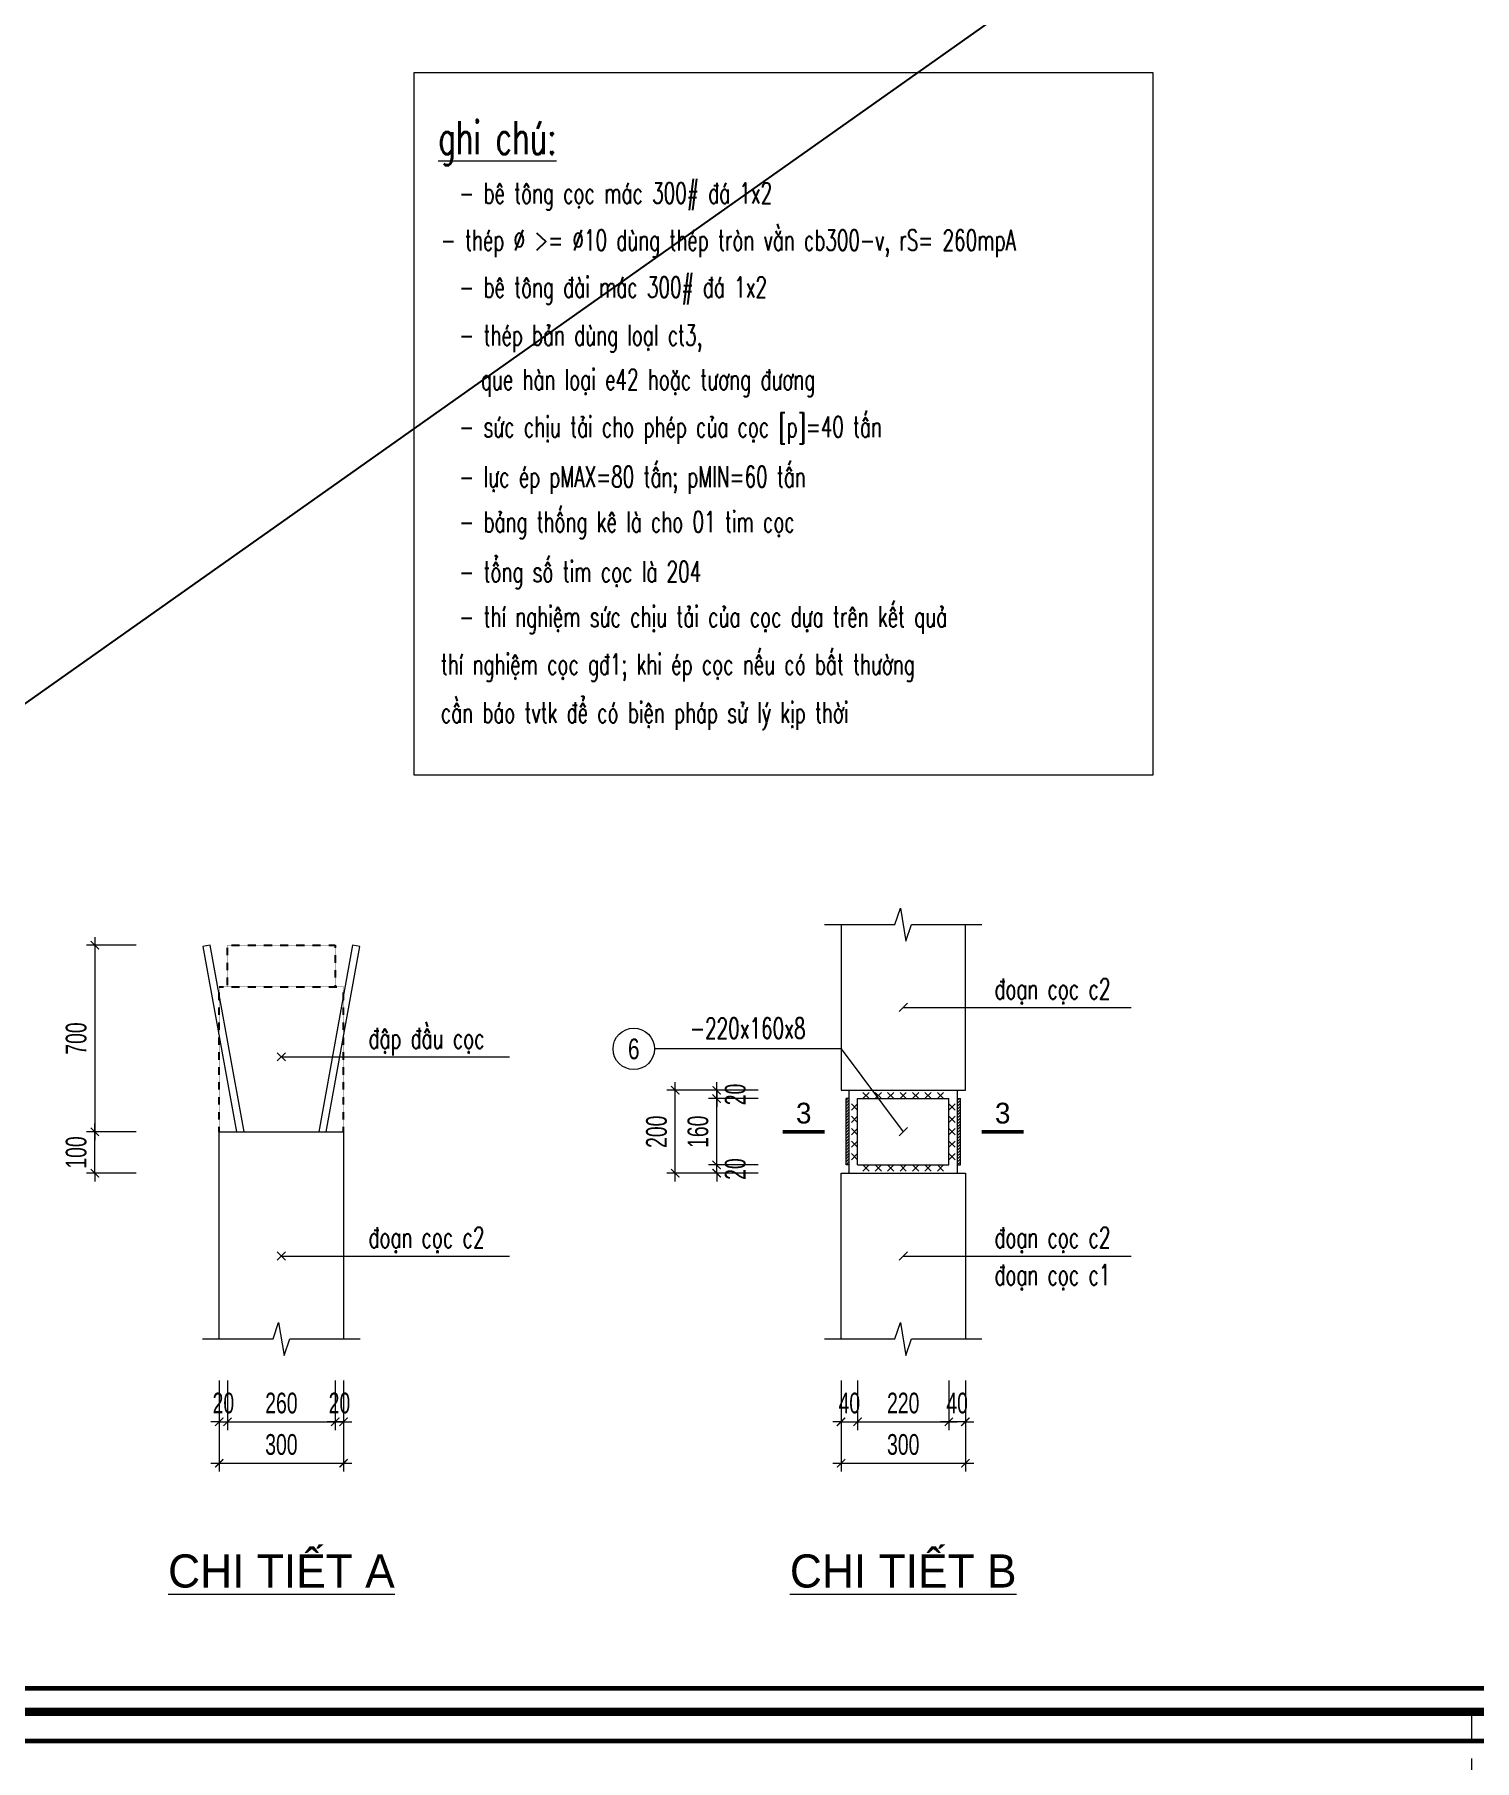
# Model space of a CAD drawing. Header units: inches. Extents: x 541671 to 837720, y 76128 to 1008472.
# Drawn here: x 608336 to 611809, y 375724 to 379889 of the extents above; entities that cross this region are included whole.
import ezdxf
from ezdxf.enums import TextEntityAlignment as Align

# ---------------------------------------------------------------- set-up
doc = ezdxf.new("R2010")
doc.units = ezdxf.units.IN
doc.header["$MEASUREMENT"] = 0
doc.header["$PDMODE"] = 32
doc.header["$PDSIZE"] = -1
doc.linetypes.add('HIDDEN', pattern=[0.375, 0.25, -0.125])
doc.layers.get('0').update_dxf_attribs({"lineweight": 18})
for name, color, linetype, lineweight in [('Hien', 4, 'Continuous', 20), ('KICHTHUOC', 4, 'Continuous', 18), ('LC MANH DUT', 35, 'HIDDEN', 5), ('LC Net thay', 7, 'Continuous', 25), ('LC Text1', 3, 'Continuous', 20), ('ThepDocHien', 3, 'Continuous', 50), ('ToVatLieu', 8, 'Continuous', 9), ('VatLieu', 8, 'Continuous', 9)]:
    doc.layers.add(name, color=color, linetype=linetype, lineweight=lineweight)
doc.layers.add('KCS_Plotter', color=11, linetype='Continuous', plot=False)
doc.layers.add('Khuat', color=6, linetype='HIDDEN')
doc.layers.add('Khungten_LCDI', color=7, linetype='Continuous')
doc.styles.add('Khungten', font='VHAVAN_2.TTF', dxfattribs={"width": 0.8, "height": 5000})
doc.styles.add('ROMANS', font='vncc-rms.shx', dxfattribs={"width": 0.7, "bigfont": 'romancvn.shx'})
doc.styles.add('style2', font='romans.shx', dxfattribs={"width": 0.65, "bigfont": 'vns.shx'})
doc.styles.add('style3', font='vnsimli.shx', dxfattribs={"width": 0.65})
doc.styles.add('Title', font='VHAVAN_2.TTF', dxfattribs={"width": 0.8})
doc.styles.add('VNAVANTH', font='VHAVANB_2.TTF', dxfattribs={"width": 0.6})
doc.dimstyles.new('dim50', dxfattribs={"dimscale": 20, "dimtxt": 2.5, "dimasz": 1, "dimexe": 1, "dimexo": 0, "dimgap": 1, "dimtad": 1, "dimdec": 0, "dimzin": 12, "dimdsep": 46, "dimtxsty": 'ROMANS', "dimblk": 'ARCHTICK', "dimcen": 0, "dimdle": 1, "dimclrd": 1, "dimclre": 1, "dimclrt": 7, "dimadec": 0, "dimazin": 0, "dimtfac": 4e-06, "dimtdec": 0, "dimtix": 1, "dimtmove": 2, "dimatfit": 3, "dimldrblk": 'ARCHTICK', "dimfxl": 1, "dimtolj": 1, "dimtzin": 0, "dimarcsym": 0})

# ---------------------------------------------------------------- blocks, each defined once
blk = doc.blocks.new('lcdi fix')
at = {"layer": 'Defpoints', "lineweight": 0}
blk.add_lwpolyline([(-1200, -14850), (-1200, 14850), (40800, 14850), (40800, -14850)], close=True, dxfattribs=at)
at = {"layer": 'Khungten_LCDI', "color": 5, "lineweight": 60}
blk.add_lwpolyline([(0, -14650), (0, 14650), (40600, 14650), (40600, -14650)], close=True, dxfattribs=at)
at = {"color": 7, "style": 'Khungten', "width": 0.8}
for tag, p in [('REVISION', (39499, -10746)), ('NGAYHT', (39546, -11609))]:
    blk.add_attdef(tag, text='', height=200, dxfattribs=at).set_placement(p, align=Align.CENTER)
at = {"layer": 'LC Text1', "style": 'Title', "width": 1.824646}
for tag, p, p2 in [('TENBANVE1', (36913, -8886), (40339, -8886)), ('TENBANVE2', (36913, -9562), (40339, -9562))]:
    blk.add_attdef(tag, text='', height=250, dxfattribs=at).set_placement(p, p2, align=Align.FIT)
at = {"layer": 'LC Text1', "style": 'Title', "width": 0.7}
blk.add_attdef('SOBANVE', text='', height=250, dxfattribs=at).set_placement((39562, -13896), align=Align.CENTER)
blk = doc.blocks.new('_ArchTick')
at = {"color": 0, "linetype": 'ByBlock', "const_width": 0.15}
blk.add_lwpolyline([(-0.5, -0.5), (0.5, 0.5)], dxfattribs=at)
blk = doc.blocks.new('*D706')
at = {"layer": 'Defpoints', "color": 0, "transparency": 16777216}
for p in [(5240, 800), (5460, 800), (5460, 700)]:
    blk.add_point(p, dxfattribs=at)
at = {"layer": 'KICHTHUOC', "color": 1, "lineweight": -2, "transparency": 16777216}
for p, q in [((5240, 800), (5240, 680)), ((5460, 800), (5460, 680)), ((5220, 700), (5480, 700))]:
    blk.add_line(p, q, dxfattribs=at)
at = {"layer": 'KICHTHUOC', "color": 1, "lineweight": -2, "transparency": 16777216, "xscale": 20, "yscale": 20, "zscale": 20, "rotation": 180}
blk.add_blockref('_ArchTick', (5240, 700), dxfattribs=at)
at = {"layer": 'KICHTHUOC', "color": 1, "lineweight": -2, "transparency": 16777216, "xscale": 20, "yscale": 20, "zscale": 20}
blk.add_blockref('_ArchTick', (5460, 700), dxfattribs=at)
at = {"layer": 'KICHTHUOC', "color": 7, "transparency": 16777216, "insert": (5350, 745), "char_height": 50, "attachment_point": 5, "style": 'ROMANS'}
blk.add_mtext('\\A1;220', dxfattribs=at)
blk = doc.blocks.new('*D707')
at = {"layer": 'Defpoints', "color": 0, "transparency": 16777216}
for p in [(5200, 800), (5240, 800), (5240, 700)]:
    blk.add_point(p, dxfattribs=at)
at = {"layer": 'KICHTHUOC', "color": 1, "lineweight": -2, "transparency": 16777216}
for p, q in [((5200, 800), (5200, 680)), ((5240, 800), (5240, 680)), ((5200, 700), (5180, 700)), ((5200, 700), (5240, 700)), ((5240, 700), (5260, 700))]:
    blk.add_line(p, q, dxfattribs=at)
at = {"layer": 'KICHTHUOC', "color": 1, "lineweight": -2, "transparency": 16777216, "xscale": 20, "yscale": 20, "zscale": 20}
blk.add_blockref('_ArchTick', (5200, 700), dxfattribs=at)
at = {"layer": 'KICHTHUOC', "color": 1, "lineweight": -2, "transparency": 16777216, "xscale": 20, "yscale": 20, "zscale": 20, "rotation": 180}
blk.add_blockref('_ArchTick', (5240, 700), dxfattribs=at)
at = {"layer": 'KICHTHUOC', "color": 7, "transparency": 16777216, "insert": (5220, 745), "char_height": 50, "attachment_point": 5, "style": 'ROMANS'}
blk.add_mtext('\\A1;40', dxfattribs=at)
blk = doc.blocks.new('*D708')
at = {"layer": 'Defpoints', "color": 0, "transparency": 16777216}
for p in [(5200, 700), (5500, 700), (5500, 600)]:
    blk.add_point(p, dxfattribs=at)
at = {"layer": 'KICHTHUOC', "color": 1, "lineweight": -2, "transparency": 16777216}
for p, q in [((5200, 700), (5200, 580)), ((5500, 700), (5500, 580)), ((5180, 600), (5520, 600))]:
    blk.add_line(p, q, dxfattribs=at)
at = {"layer": 'KICHTHUOC', "color": 1, "lineweight": -2, "transparency": 16777216, "xscale": 20, "yscale": 20, "zscale": 20, "rotation": 180}
blk.add_blockref('_ArchTick', (5200, 600), dxfattribs=at)
at = {"layer": 'KICHTHUOC', "color": 1, "lineweight": -2, "transparency": 16777216, "xscale": 20, "yscale": 20, "zscale": 20}
blk.add_blockref('_ArchTick', (5500, 600), dxfattribs=at)
at = {"layer": 'KICHTHUOC', "color": 7, "transparency": 16777216, "insert": (5350, 645), "char_height": 50, "attachment_point": 5, "style": 'ROMANS'}
blk.add_mtext('\\A1;300', dxfattribs=at)
blk = doc.blocks.new('*D709')
at = {"layer": 'Defpoints', "color": 0, "transparency": 16777216}
for p in [(5460, 800), (5500, 800), (5460, 700)]:
    blk.add_point(p, dxfattribs=at)
at = {"layer": 'KICHTHUOC', "color": 1, "lineweight": -2, "transparency": 16777216}
for p, q in [((5460, 800), (5460, 680)), ((5500, 800), (5500, 680)), ((5460, 700), (5440, 700)), ((5500, 700), (5460, 700)), ((5500, 700), (5520, 700))]:
    blk.add_line(p, q, dxfattribs=at)
at = {"layer": 'KICHTHUOC', "color": 1, "lineweight": -2, "transparency": 16777216, "xscale": 20, "yscale": 20, "zscale": 20}
blk.add_blockref('_ArchTick', (5460, 700), dxfattribs=at)
at = {"layer": 'KICHTHUOC', "color": 1, "lineweight": -2, "transparency": 16777216, "xscale": 20, "yscale": 20, "zscale": 20, "rotation": 180}
blk.add_blockref('_ArchTick', (5500, 700), dxfattribs=at)
at = {"layer": 'KICHTHUOC', "color": 7, "transparency": 16777216, "insert": (5480, 745), "char_height": 50, "attachment_point": 5, "style": 'ROMANS'}
blk.add_mtext('\\A1;40', dxfattribs=at)
blk = doc.blocks.new('*D710')
at = {"layer": 'Defpoints', "color": 0, "transparency": 16777216}
for p in [(4800, 1500), (4900, 1500), (4900, 1300)]:
    blk.add_point(p, dxfattribs=at)
at = {"layer": 'KICHTHUOC', "color": 1, "lineweight": -2, "transparency": 16777216}
for p, q in [((4900, 1500), (4780, 1500)), ((4800, 1280), (4800, 1520)), ((4900, 1300), (4780, 1300))]:
    blk.add_line(p, q, dxfattribs=at)
at = {"layer": 'KICHTHUOC', "color": 1, "lineweight": -2, "transparency": 16777216, "xscale": 20, "yscale": 20, "zscale": 20}
for p, rotation in [((4800, 1500), 90), ((4800, 1300), 270)]:
    blk.add_blockref('_ArchTick', p, dxfattribs=dict(at, rotation=rotation))
at = {"layer": 'KICHTHUOC', "color": 7, "transparency": 16777216, "insert": (4755, 1400), "char_height": 50, "attachment_point": 5, "rotation": 90, "style": 'ROMANS'}
blk.add_mtext('\\A1;200', dxfattribs=at)
blk = doc.blocks.new('*D711')
at = {"layer": 'Defpoints', "color": 0, "transparency": 16777216}
for p in [(4900, 1320), (5000, 1320), (5000, 1300)]:
    blk.add_point(p, dxfattribs=at)
at = {"layer": 'KICHTHUOC', "color": 1, "lineweight": -2, "transparency": 16777216}
for p, q in [((4900, 1320), (4900, 1340)), ((5000, 1320), (4880, 1320)), ((5000, 1300), (4880, 1300)), ((4900, 1300), (4900, 1320)), ((4900, 1300), (4900, 1280))]:
    blk.add_line(p, q, dxfattribs=at)
at = {"layer": 'KICHTHUOC', "color": 1, "lineweight": -2, "transparency": 16777216, "xscale": 20, "yscale": 20, "zscale": 20}
for p, rotation in [((4900, 1320), 270), ((4900, 1300), 90)]:
    blk.add_blockref('_ArchTick', p, dxfattribs=dict(at, rotation=rotation))
at = {"layer": 'KICHTHUOC', "color": 7, "transparency": 16777216, "insert": (4945, 1310), "char_height": 50, "attachment_point": 5, "rotation": 90, "style": 'ROMANS'}
blk.add_mtext('\\A1;20', dxfattribs=at)
blk = doc.blocks.new('*D719')
at = {"layer": 'Defpoints', "color": 0, "transparency": 16777216}
for p in [(5000, 1500), (4900, 1480), (5000, 1480)]:
    blk.add_point(p, dxfattribs=at)
at = {"layer": 'KICHTHUOC', "color": 1, "lineweight": -2, "transparency": 16777216}
for p, q in [((5000, 1500), (4880, 1500)), ((4900, 1500), (4900, 1520)), ((4900, 1500), (4900, 1480)), ((5000, 1480), (4880, 1480)), ((4900, 1480), (4900, 1460))]:
    blk.add_line(p, q, dxfattribs=at)
at = {"layer": 'KICHTHUOC', "color": 1, "lineweight": -2, "transparency": 16777216, "xscale": 20, "yscale": 20, "zscale": 20}
for p, rotation in [((4900, 1500), 270), ((4900, 1480), 90)]:
    blk.add_blockref('_ArchTick', p, dxfattribs=dict(at, rotation=rotation))
at = {"layer": 'KICHTHUOC', "color": 7, "transparency": 16777216, "insert": (4945, 1490), "char_height": 50, "attachment_point": 5, "rotation": 90, "style": 'ROMANS'}
blk.add_mtext('\\A1;20', dxfattribs=at)
blk = doc.blocks.new('*D720')
at = {"layer": 'Defpoints', "color": 0, "transparency": 16777216}
for p in [(4900, 1480), (5000, 1480), (5000, 1320)]:
    blk.add_point(p, dxfattribs=at)
at = {"layer": 'KICHTHUOC', "color": 1, "lineweight": -2, "transparency": 16777216}
for p, q in [((4900, 1300), (4900, 1500)), ((5000, 1480), (4880, 1480)), ((5000, 1320), (4880, 1320))]:
    blk.add_line(p, q, dxfattribs=at)
at = {"layer": 'KICHTHUOC', "color": 1, "lineweight": -2, "transparency": 16777216, "xscale": 20, "yscale": 20, "zscale": 20}
for p, rotation in [((4900, 1480), 90), ((4900, 1320), 270)]:
    blk.add_blockref('_ArchTick', p, dxfattribs=dict(at, rotation=rotation))
at = {"layer": 'KICHTHUOC', "color": 7, "transparency": 16777216, "insert": (4855, 1400), "char_height": 50, "attachment_point": 5, "rotation": 90, "style": 'ROMANS'}
blk.add_mtext('\\A1;160', dxfattribs=at)
blk = doc.blocks.new('_Oblique')
at = {"color": 0, "linetype": 'ByBlock', "lineweight": -2}
blk.add_line((-0.5, -0.5), (0.5, 0.5), dxfattribs=at)
blk = doc.blocks.new('*D754')
at = {"layer": 'Defpoints', "color": 0, "transparency": 16777216}
for p in [(3720, 800), (3980, 800), (3980, 700)]:
    blk.add_point(p, dxfattribs=at)
at = {"layer": 'KICHTHUOC', "color": 1, "lineweight": -2, "transparency": 16777216}
for p, q in [((3720, 800), (3720, 680)), ((3980, 800), (3980, 680)), ((3700, 700), (4000, 700))]:
    blk.add_line(p, q, dxfattribs=at)
at = {"layer": 'KICHTHUOC', "color": 1, "lineweight": -2, "transparency": 16777216, "xscale": 20, "yscale": 20, "zscale": 20, "rotation": 180}
blk.add_blockref('_ArchTick', (3720, 700), dxfattribs=at)
at = {"layer": 'KICHTHUOC', "color": 1, "lineweight": -2, "transparency": 16777216, "xscale": 20, "yscale": 20, "zscale": 20}
blk.add_blockref('_ArchTick', (3980, 700), dxfattribs=at)
at = {"layer": 'KICHTHUOC', "color": 7, "transparency": 16777216, "insert": (3850, 745), "char_height": 50, "attachment_point": 5, "style": 'ROMANS'}
blk.add_mtext('\\A1;260', dxfattribs=at)
blk = doc.blocks.new('*D755')
at = {"layer": 'Defpoints', "color": 0, "transparency": 16777216}
for p in [(3700, 800), (3720, 800), (3720, 700)]:
    blk.add_point(p, dxfattribs=at)
at = {"layer": 'KICHTHUOC', "color": 1, "lineweight": -2, "transparency": 16777216}
for p, q in [((3700, 800), (3700, 680)), ((3720, 800), (3720, 680)), ((3700, 700), (3680, 700)), ((3700, 700), (3720, 700)), ((3720, 700), (3740, 700))]:
    blk.add_line(p, q, dxfattribs=at)
at = {"layer": 'KICHTHUOC', "color": 1, "lineweight": -2, "transparency": 16777216, "xscale": 20, "yscale": 20, "zscale": 20}
blk.add_blockref('_ArchTick', (3700, 700), dxfattribs=at)
at = {"layer": 'KICHTHUOC', "color": 1, "lineweight": -2, "transparency": 16777216, "xscale": 20, "yscale": 20, "zscale": 20, "rotation": 180}
blk.add_blockref('_ArchTick', (3720, 700), dxfattribs=at)
at = {"layer": 'KICHTHUOC', "color": 7, "transparency": 16777216, "insert": (3710, 745), "char_height": 50, "attachment_point": 5, "style": 'ROMANS'}
blk.add_mtext('\\A1;20', dxfattribs=at)
blk = doc.blocks.new('*D756')
at = {"layer": 'Defpoints', "color": 0, "transparency": 16777216}
for p in [(3700, 700), (4000, 700), (4000, 600)]:
    blk.add_point(p, dxfattribs=at)
at = {"layer": 'KICHTHUOC', "color": 1, "lineweight": -2, "transparency": 16777216}
for p, q in [((3700, 700), (3700, 580)), ((4000, 700), (4000, 580)), ((3680, 600), (4020, 600))]:
    blk.add_line(p, q, dxfattribs=at)
at = {"layer": 'KICHTHUOC', "color": 1, "lineweight": -2, "transparency": 16777216, "xscale": 20, "yscale": 20, "zscale": 20, "rotation": 180}
blk.add_blockref('_ArchTick', (3700, 600), dxfattribs=at)
at = {"layer": 'KICHTHUOC', "color": 1, "lineweight": -2, "transparency": 16777216, "xscale": 20, "yscale": 20, "zscale": 20}
blk.add_blockref('_ArchTick', (4000, 600), dxfattribs=at)
at = {"layer": 'KICHTHUOC', "color": 7, "transparency": 16777216, "insert": (3850, 645), "char_height": 50, "attachment_point": 5, "style": 'ROMANS'}
blk.add_mtext('\\A1;300', dxfattribs=at)
blk = doc.blocks.new('*D757')
at = {"layer": 'Defpoints', "color": 0, "transparency": 16777216}
for p in [(3980, 800), (4000, 800), (3980, 700)]:
    blk.add_point(p, dxfattribs=at)
at = {"layer": 'KICHTHUOC', "color": 1, "lineweight": -2, "transparency": 16777216}
for p, q in [((3980, 800), (3980, 680)), ((4000, 800), (4000, 680)), ((3980, 700), (3960, 700)), ((4000, 700), (3980, 700)), ((4000, 700), (4020, 700))]:
    blk.add_line(p, q, dxfattribs=at)
at = {"layer": 'KICHTHUOC', "color": 1, "lineweight": -2, "transparency": 16777216, "xscale": 20, "yscale": 20, "zscale": 20}
blk.add_blockref('_ArchTick', (3980, 700), dxfattribs=at)
at = {"layer": 'KICHTHUOC', "color": 1, "lineweight": -2, "transparency": 16777216, "xscale": 20, "yscale": 20, "zscale": 20, "rotation": 180}
blk.add_blockref('_ArchTick', (4000, 700), dxfattribs=at)
at = {"layer": 'KICHTHUOC', "color": 7, "transparency": 16777216, "insert": (3990, 745), "char_height": 50, "attachment_point": 5, "style": 'ROMANS'}
blk.add_mtext('\\A1;20', dxfattribs=at)
blk = doc.blocks.new('*D681')
at = {"layer": 'Defpoints', "color": 0, "transparency": 16777216}
for p in [(3500, 1850), (3400, 1400), (3500, 1400)]:
    blk.add_point(p, dxfattribs=at)
at = {"layer": 'KICHTHUOC', "color": 1, "lineweight": -2, "transparency": 16777216}
for p, q in [((3500, 1850), (3380, 1850)), ((3400, 1870), (3400, 1380)), ((3500, 1400), (3380, 1400))]:
    blk.add_line(p, q, dxfattribs=at)
at = {"layer": 'KICHTHUOC', "color": 1, "lineweight": -2, "transparency": 16777216, "xscale": 20, "yscale": 20, "zscale": 20}
for p, rotation in [((3400, 1850), 90), ((3400, 1400), 270)]:
    blk.add_blockref('_ArchTick', p, dxfattribs=dict(at, rotation=rotation))
at = {"layer": 'KICHTHUOC', "color": 7, "transparency": 16777216, "insert": (3355, 1625), "char_height": 50, "attachment_point": 5, "rotation": 90, "style": 'ROMANS'}
blk.add_mtext('\\A1;700', dxfattribs=at)
blk = doc.blocks.new('*D682')
at = {"layer": 'Defpoints', "color": 0, "transparency": 16777216}
for p in [(3400, 1400), (3500, 1400), (3500, 1300)]:
    blk.add_point(p, dxfattribs=at)
at = {"layer": 'KICHTHUOC', "color": 1, "lineweight": -2, "transparency": 16777216}
for p, q in [((3400, 1400), (3400, 1420)), ((3500, 1400), (3380, 1400)), ((3400, 1300), (3400, 1400)), ((3500, 1300), (3380, 1300)), ((3400, 1300), (3400, 1280))]:
    blk.add_line(p, q, dxfattribs=at)
at = {"layer": 'KICHTHUOC', "color": 1, "lineweight": -2, "transparency": 16777216, "xscale": 20, "yscale": 20, "zscale": 20}
for p, rotation in [((3400, 1400), 270), ((3400, 1300), 90)]:
    blk.add_blockref('_ArchTick', p, dxfattribs=dict(at, rotation=rotation))
at = {"layer": 'KICHTHUOC', "color": 7, "transparency": 16777216, "insert": (3355, 1350), "char_height": 50, "attachment_point": 5, "rotation": 90, "style": 'ROMANS'}
blk.add_mtext('\\A1;100', dxfattribs=at)
blk = doc.blocks.new('000000000000000000000000')
at = {"layer": 'VatLieu'}
h = blk.add_hatch(dxfattribs=at)
h.set_pattern_fill('ANSI31', color=256, scale=40, style=0)
h.set_pattern_definition([(45, (-133335, -47300), (-3.5355339, 3.5355339), [])])
h.paths.add_polyline_path([(5220, 1480), (5212, 1480), (5212, 1320), (5220, 1320)])
h.paths.add_polyline_path([(5488, 1480), (5480, 1480), (5480, 1320), (5488, 1320)])
at = {"layer": 'Hien'}
for p, q in [((5200, 1900), (5200, 1500)), ((5500, 1500), (5500, 1900)), ((3678.24, 1850), (3660.53, 1846.78)), ((3660.53, 1846.78), (3741.76, 1400)), ((3760.06, 1400), (3678.24, 1850)), ((4021.76, 1850), (3939.94, 1400)), ((3958.24, 1400), (4039.47, 1846.78)), ((4039.47, 1846.78), (4021.76, 1850)), ((5200, 1500), (5500, 1500)), ((5220, 1300), (5220, 1500)), ((5480, 1500), (5480, 1300)), ((5212, 1320), (5212, 1480)), ((5220, 1480), (5212, 1480)), ((5240, 1452.5), (5225, 1467.5)), ((5240, 1467.5), (5225, 1452.5)), ((5240, 1480), (5460, 1480)), ((5240, 1320), (5240, 1480)), ((5267.5, 1480), (5252.5, 1495)), ((5252.5, 1480), (5267.5, 1495)), ((5297.5, 1480), (5282.5, 1495)), ((5282.5, 1480), (5297.5, 1495)), ((5327.5, 1480), (5312.5, 1495)), ((5312.5, 1480), (5327.5, 1495)), ((5342.5, 1480), (5357.5, 1495)), ((5357.5, 1480), (5342.5, 1495)), ((5372.5, 1480), (5387.5, 1495)), ((5387.5, 1480), (5372.5, 1495)), ((5402.5, 1480), (5417.5, 1495)), ((5417.5, 1480), (5402.5, 1495)), ((5432.5, 1480), (5447.5, 1495)), ((5447.5, 1480), (5432.5, 1495)), ((5460, 1320), (5460, 1480)), ((5460, 1452.5), (5475, 1467.5)), ((5460, 1467.5), (5475, 1452.5)), ((5480, 1480), (5488, 1480)), ((5488, 1320), (5488, 1480)), ((5240, 1422.5), (5225, 1437.5)), ((5240, 1437.5), (5225, 1422.5)), ((5460, 1422.5), (5475, 1437.5)), ((5460, 1437.5), (5475, 1422.5)), ((3700, 900), (3700, 1400)), ((3700, 1400), (4000, 1400)), ((4000, 1400), (4000, 900)), ((5240, 1392.5), (5225, 1407.5)), ((5240, 1407.5), (5225, 1392.5)), ((5240, 1362.5), (5225, 1377.5)), ((5240, 1377.5), (5225, 1362.5)), ((5460, 1392.5), (5475, 1407.5)), ((5460, 1407.5), (5475, 1392.5)), ((5460, 1362.5), (5475, 1377.5)), ((5460, 1377.5), (5475, 1362.5)), ((5240, 1332.5), (5225, 1347.5)), ((5240, 1347.5), (5225, 1332.5)), ((5460, 1332.5), (5475, 1347.5)), ((5460, 1347.5), (5475, 1332.5)), ((5200, 900), (5200, 1300)), ((5200, 1300), (5500, 1300)), ((5220, 1320), (5212, 1320)), ((5240, 1320), (5460, 1320)), ((5267.5, 1320), (5252.5, 1305)), ((5252.5, 1320), (5267.5, 1305)), ((5297.5, 1320), (5282.5, 1305)), ((5282.5, 1320), (5297.5, 1305)), ((5327.5, 1320), (5312.5, 1305)), ((5312.5, 1320), (5327.5, 1305)), ((5342.5, 1320), (5357.5, 1305)), ((5357.5, 1320), (5342.5, 1305)), ((5372.5, 1320), (5387.5, 1305)), ((5387.5, 1320), (5372.5, 1305)), ((5402.5, 1320), (5417.5, 1305)), ((5417.5, 1320), (5402.5, 1305)), ((5432.5, 1320), (5447.5, 1305)), ((5447.5, 1320), (5432.5, 1305)), ((5480, 1320), (5488, 1320)), ((5500, 1300), (5500, 900))]:
    blk.add_line(p, q, dxfattribs=at)
for points in [[(5160, 1900), (5330, 1900), (5343.33, 1940), (5356.67, 1860), (5370, 1900), (5540, 1900)], [(3660, 900), (3830, 900), (3843.33, 940), (3856.67, 860), (3870, 900), (4040, 900)], [(5160, 900), (5330, 900), (5343.33, 940), (5356.67, 860), (5370, 900), (5540, 900)]]:
    blk.add_lwpolyline(points, dxfattribs=at)
at = {"layer": 'Khuat', "ltscale": 0.25}
for p, q in [((3720, 1750), (3720, 1850)), ((3720, 1850), (3980, 1850)), ((3980, 1850), (3980, 1750)), ((3700, 1750), (4000, 1750)), ((3700, 1400), (3700, 1750)), ((4000, 1400), (4000, 1750))]:
    blk.add_line(p, q, dxfattribs=at)
at = {"layer": 'KICHTHUOC'}
for p, q in [((5350, 1700), (5900, 1700)), ((5200, 1600), (4750, 1600)), ((5200, 1600), (5350, 1400)), ((3850, 1580.8), (4400, 1580.8)), ((3850, 1100), (4400, 1100)), ((5350, 1100), (5900, 1100))]:
    blk.add_line(p, q, dxfattribs=at)
blk.add_circle((4700, 1600), 50, dxfattribs=at)
at = {"layer": 'ThepDocHien'}
for p, q in [((5060, 1400), (5160, 1400)), ((5640, 1400), (5540, 1400))]:
    blk.add_line(p, q, dxfattribs=at)
at = {"layer": 'ToVatLieu'}
blk.add_lwpolyline([(4170.33, 3956.57), (5952.01, 3956.57), (5952.01, 2260.68), (4170.33, 2260.68)], close=True, dxfattribs=at)
at = {"layer": 'VatLieu', "const_width": 19.6}
blk.add_lwpolyline([(-209.36, 0), (11550.64, 0), (11550.64, 8316), (-209.36, 8316)], close=True, dxfattribs=at)
at = {"layer": 'KICHTHUOC', "yscale": 20, "zscale": 20}
for p, xscale in [((5350, 1700), 20), ((3850, 1580.8), 20), ((3850, 1580.8), -20), ((5350, 1400), 20), ((3850, 1100), 20), ((3850, 1100), -20), ((5350, 1100), 20)]:
    blk.add_blockref('_Oblique', p, dxfattribs=dict(at, xscale=xscale))
at = {"color": 0, "style": 'style3', "width": 0.65}
for s, height, p in [('%%ughi chó:', 80, (4228.53, 3759.16)), ('  - bª t«ng cäc m¸c 300# ®¸ 1x2', 50, (4234.48, 3640.55)), ('- thÐp %%C >= %%C10 dïng thÐp trßn v»n cb300-v, rS= 260mpA', 50, (4234.48, 3527.02)), ('  - bª t«ng ®µi m¸c 300# ®¸ 1x2', 50, (4234.48, 3413.5)), ('  - thÐp b¶n dïng lo¹I ct3,', 50, (4234.48, 3297.79)), ('    que hµn lo¹i e42 hoÆc t\xad¬ng ®\xad¬ng', 50, (4234.48, 3190.71)), ('  - søc chÞu t¶i cho phÐp cña cäc [p]=40 tÊn', 50, (4234.48, 3076.57)), ('  - lùc Ðp pMAX=80 tÊn; pMIN=60 tÊn', 50, (4234.48, 2956.06)), ('  - b¶ng thèng kª lµ cho 01 tim cäc', 50, (4234.48, 2847.33)), ('  - tæng sè tim cäc lµ 204', 50, (4234.48, 2726.82)), ('  - thÝ nghiÖm søc chÞu t¶i cña cäc dùa trªn kÕt qu¶', 50, (4234.48, 2618.2)), ('thÝ nghiÖm cäc g®1; khi Ðp cäc nÕu cã bÊt th\xadêng', 50, (4234.48, 2503.49)), ('cÇn b¸o tvtk ®Ó cã biÖn ph¸p sö lý kÞp thêi', 50, (4234.48, 2386.69))]:
    blk.add_text(s, height=height, dxfattribs=at).set_placement(p)
at = {"style": 'style3', "width": 0.65}
for s, p in [('®o¹n cäc c2', (5710, 1720)), ('®Ëp ®Çu cäc', (4200, 1600.8)), ('®o¹n cäc c2', (4200, 1120)), ('®o¹n cäc c2', (5710, 1120)), ('®o¹n cäc c1', (5710, 1030))]:
    blk.add_text(s, height=50, dxfattribs=at).set_placement(p, align=Align.CENTER)
for s, style, width, p in [('-220x160x8', 'style2', 0.65, (4975, 1650)), ('6', 'ROMANS', 0.75, (4700, 1600))]:
    blk.add_text(s, height=50, dxfattribs=dict(style=style, width=width)).set_placement(p, align=Align.MIDDLE)
at = {"style": 'VNAVANTH'}
for p in [(5110, 1445), (5590, 1445)]:
    blk.add_text('3', height=50, dxfattribs=at).set_placement(p, align=Align.MIDDLE)
for s, p in [('%%uchi tiÕt a', (3850, 300)), ('%%uchi tiÕt b', (5350, 300))]:
    blk.add_text(s, height=80, dxfattribs=at).set_placement(p, align=Align.CENTER)
at = {"layer": 'KICHTHUOC'}
dim = blk.add_linear_dim(base=(3400, 1400), p1=(3500, 1850), p2=(3500, 1400), angle=270, text='700', dimstyle='dim50', dxfattribs=at)
dim.commit()
dim.dimension.update_dxf_attribs({"geometry": '*D681', "text_midpoint": (3355, 1625)})
for base, p1, p2, picture, middle in [((4800, 1500), (4900, 1300), (4900, 1500), '*D710', (4755, 1400)), ((4900, 1480), (5000, 1320), (5000, 1480), '*D720', (4855, 1400)), ((3400, 1400), (3500, 1300), (3500, 1400), '*D682', (3355, 1350))]:
    dim = blk.add_linear_dim(base=base, p1=p1, p2=p2, angle=90, dimstyle='dim50', dxfattribs=at)
    dim.commit()
    dim.dimension.update_dxf_attribs({"geometry": picture, "text_midpoint": middle})
for base, p1, p2, angle, picture, middle in [((4900, 1480), (5000, 1500), (5000, 1480), 270, '*D719', (4945, 1490)), ((4900, 1320), (5000, 1300), (5000, 1320), 90, '*D711', (4945, 1310))]:
    dim = blk.add_linear_dim(base=base, p1=p1, p2=p2, angle=angle, dimstyle='dim50', dxfattribs=at)
    dim.commit()
    dim.dimension.update_dxf_attribs({"geometry": picture, "text_midpoint": middle, "dimtype": 160})
for base, p1, p2, picture, middle in [((3720, 700), (3700, 800), (3720, 800), '*D755', (3710, 745)), ((3980, 700), (3720, 800), (3980, 800), '*D754', (3850, 745)), ((3980, 700), (4000, 800), (3980, 800), '*D757', (3990, 745)), ((5240, 700), (5200, 800), (5240, 800), '*D707', (5220, 745)), ((5460, 700), (5240, 800), (5460, 800), '*D706', (5350, 745)), ((5460, 700), (5500, 800), (5460, 800), '*D709', (5480, 745)), ((4000, 600), (3700, 700), (4000, 700), '*D756', (3850, 645)), ((5500, 600), (5200, 700), (5500, 700), '*D708', (5350, 645))]:
    dim = blk.add_linear_dim(base=base, p1=p1, p2=p2, dimstyle='dim50', dxfattribs=at)
    dim.commit()
    dim.dimension.update_dxf_attribs({"geometry": picture, "text_midpoint": middle})

msp = doc.modelspace()

# ---------------------------------------------------------------- linework, layer by layer
at = {"layer": 'KCS_Plotter', "ltscale": 50}
msp.add_line((604872, 375841.4), (616632, 384157.4), dxfattribs=at)
at = {"layer": 'LC MANH DUT', "lineweight": 0, "ltscale": 300}
msp.add_line((611802.2, 375841.4), (611802.2, 365516.4), dxfattribs=at)

# ---------------------------------------------------------------- block references
msp.add_blockref('000000000000000000000000', (605081.4, 375841.4))
at = {"layer": 'LC Net thay'}
for p, xscale, yscale, zscale in [((605208, 379999.4), 0.2800000003518924, 0.2800000003518924, 0.2800000003518924), ((605292, 370643.9), 0.3500000090783435, 0.3500000090783435, 0.3500000090783435)]:
    msp.add_blockref('lcdi fix', p, dxfattribs=dict(at, xscale=xscale, yscale=yscale, zscale=zscale))

doc.saveas('drawing.dxf')
